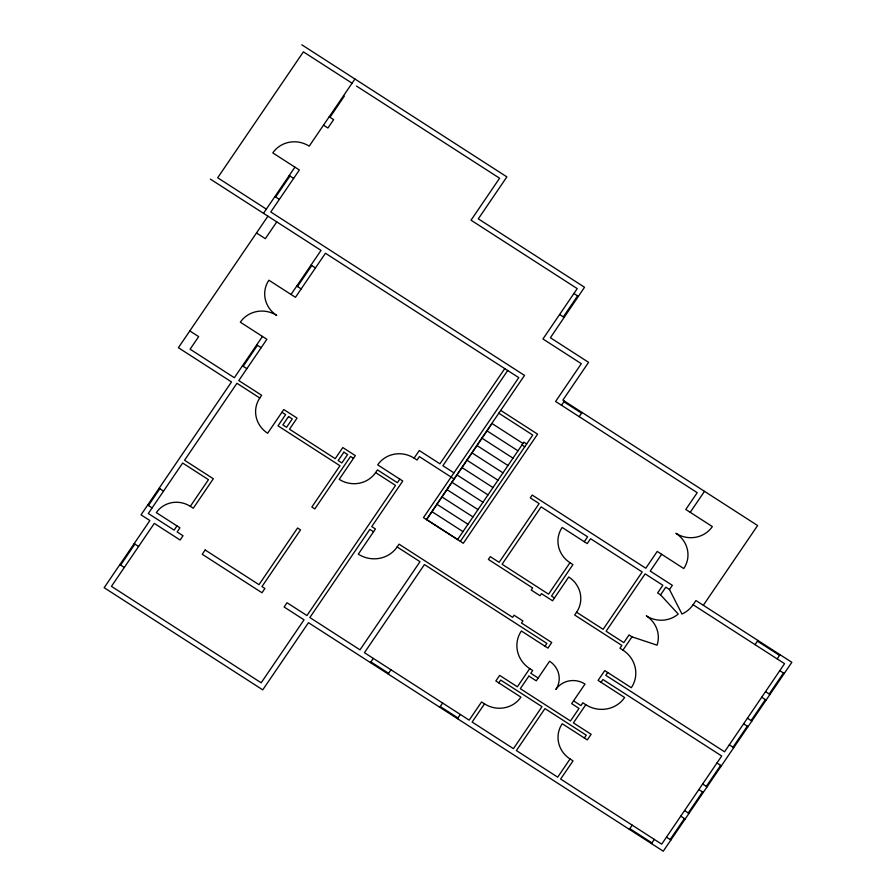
<?xml version="1.0" encoding="UTF-8"?>
<svg xmlns="http://www.w3.org/2000/svg" width="896" height="896" viewBox="0 0 896 896"><rect width="100%" height="100%" fill="white"/><g stroke="black" fill="none" stroke-linecap="round" stroke-linejoin="round"><path stroke-width="1.34" d="M301.818 44.8L506.878 176.87L478.307 218.848L584.528 287.258L550.402 337.736L588.594 362.342L562.878 400.12L757.613 525.538L703.326 605.293M263.491 213.326L294.918 167.16M354.928 79.005L309.21 146.171A26.421 25.278 15.9 0 0 272.798 152.902L299.354 170.005L270.771 211.982L524.518 375.413L426.429 519.534M275.666 197.019L289.946 176.03M329.952 117.264L344.232 96.275L343.493 95.794M267.915 216.182L178.394 347.704L231.504 381.92L141.019 514.842L149.878 520.542L104.16 587.709L262.752 689.853L308.459 622.686L663.264 851.2L791.84 662.301L695.946 600.544L693.09 604.744A28.19 26.97 15.9 0 1 681.968 614.051L669.491 589.534L665.806 587.16L660.565 594.854L678.238 614.062A26.421 25.278 15.9 0 1 646.274 615.843A26.421 25.278 15.9 0 1 657.059 645.176L631.994 636.832L629.037 634.939L623.806 642.634L606.099 631.232L645.142 573.866L662.85 585.267L657.608 592.962L660.565 594.854M276.774 221.883L265.339 238.672L256.491 232.971M262.45 336.437L234.36 377.72L190.098 349.216L198.677 336.616L189.818 330.915M291.032 294.459L321.026 250.387L210.381 179.122M148.422 505.523L159.858 488.734M243.197 366.296L257.477 345.307M297.483 286.541L311.763 265.552M120.613 565.096L134.893 544.107M259.806 398.003L236.936 383.275L184.554 460.242L213.326 478.766L193.267 508.234L190.31 506.341A24.662 23.598 15.9 0 0 156.33 512.624L179.928 527.822L177.128 531.944L183.03 535.741L180.118 540.019L154.302 523.398L111.44 586.354L261.184 682.797L304.035 619.83L284.122 607.006L287.034 602.728L306.958 615.552L395.528 485.419L375.614 472.595A26.421 25.278 15.9 0 1 339.203 479.326L355.331 455.627L342.798 447.552L335.227 458.662L289.498 429.206L297.058 418.096L283.786 409.539L267.646 433.25A26.421 25.278 15.9 0 1 259.806 398.003L261.654 395.293L238.784 380.565L266.885 339.293L240.33 322.19A26.421 25.278 15.9 0 1 276.741 315.448A26.421 25.278 15.9 0 1 268.901 280.213L295.456 297.315L325.45 253.243L518.773 377.63L423.472 517.63L463.31 543.29L537.589 434.146L500.707 410.39M176.982 525.93L174.126 530.118L148.299 513.498L182.65 463.03L208.466 479.662L190.31 506.341M375.614 472.595L377.462 469.885L397.376 482.709L399.818 479.125M373.542 531.765L369.846 529.39L309.848 617.534L360.002 649.846L420.011 561.691L397.141 546.963A28.19 26.97 15.9 0 1 358.299 554.154L375.446 528.965L371.75 526.59L402.763 481.029L377.686 464.867A26.421 25.278 15.9 0 1 414.098 458.136L419.283 450.531L439.936 463.826L504.762 368.603M507.707 370.496L442.882 465.73L453.947 472.853M397.141 546.963L399.045 544.163L512.646 617.333L514.069 615.227L522.917 620.928L521.494 623.034L551.734 642.51L547.926 648.11L521.371 630.997A28.19 26.97 15.9 0 0 529.738 668.595L532.683 670.488L530.779 673.288L538.16 678.037M563.315 316.87L577.595 295.882M426.586 519.635L492.005 423.517L522.995 443.475M370.429 662.592L373.285 658.392M457.565 539.594L523.88 442.165L526.669 443.957M460.354 541.386L532.739 435.042L498.803 413.19M561.501 405.261L564.357 401.072M388.125 673.994L390.981 669.794M579.197 416.662L582.053 412.474M439.768 707.246L442.624 703.058M457.464 718.648L460.32 714.459M356.496 86.05L499.598 178.226L471.027 220.192L577.237 288.613L542.954 338.979L581.314 363.686L555.598 401.464L697.222 492.677L685.798 509.466L712.354 526.579A26.421 25.278 15.9 0 1 675.931 533.31A26.421 25.278 15.9 0 1 683.771 568.546L657.216 551.443L645.792 568.243L532.202 495.074L530.286 497.874L539.146 503.574L499.139 562.341L490.291 556.64L488.387 559.44L532.638 587.944L531.216 590.038L540.064 595.739L541.498 593.645L552.563 600.768L568.747 576.99A26.421 25.278 15.9 0 1 576.587 612.226L603.142 629.328L642.197 571.962L590.565 538.709L587.227 543.603L562.15 527.453A26.421 25.278 15.9 0 0 569.99 562.688L548.565 594.171L502.096 564.245L541.139 506.878L587.608 536.805L584.282 541.699M529.738 668.595L517.362 686.784L499.654 675.382L495.846 680.982L520.923 697.133A26.421 25.278 15.9 0 1 484.512 703.864L472.125 722.053L513.43 748.664L542.002 706.686L500.696 680.075L498.792 682.875M544.981 646.206L546.885 643.406L424.435 564.547L364.437 652.691L469.179 720.16L481.555 701.96L484.512 703.864M576.587 612.226L574.683 615.026L621.891 645.434L619.987 648.234L622.944 650.126A28.19 26.97 15.9 0 1 631.31 687.714L604.755 670.611L598.091 680.411L624.635 697.514A28.19 26.97 15.9 0 1 585.794 704.704L582.848 702.8L580.944 705.6L573.563 700.851M661.651 554.299L650.216 571.088L672.347 585.346L669.491 589.534M690.222 512.322L704.502 491.333M585.794 704.704L573.418 722.893L591.125 734.294L587.306 739.883L562.229 723.733A26.421 25.278 15.9 0 0 570.069 758.979L573.026 760.872L560.638 779.061L661.696 844.155L721.706 756L602.941 679.515L601.037 682.315M607.701 672.515L605.797 675.315L724.562 751.8L784.56 663.656L693.09 604.744M622.944 650.126L631.994 636.832M570.069 758.979L557.693 777.168L516.387 750.557L544.958 708.579L586.264 735.19L584.36 737.99M629.339 829.349L632.195 825.149M755.059 644.65L757.915 640.45M651.459 843.595L654.326 839.406M777.179 658.896L780.046 654.707M670.152 839.53L684.432 818.541M688.24 812.941L702.531 791.952M706.339 786.363L720.63 765.374M733.006 747.186L747.298 726.197M751.106 720.597L765.386 699.608M769.205 694.008L783.485 673.019M451.998 482.294L482.989 502.242M352.072 83.205L303.386 51.845L217.672 177.778L266.347 209.138M329.213 116.782L333.637 119.638L327.925 128.027L323.501 125.182M573.91 293.507L578.334 296.352M559.619 314.496L564.043 317.341M289.206 175.549L293.63 178.405M274.926 196.538L279.35 199.394M563.875 401.766L581.582 413.168M311.024 265.082L315.459 267.926M296.744 286.07L301.168 288.915M521.965 444.976L524.754 446.779M487.01 430.864L517.989 450.811M482.003 438.211L512.994 458.158M477.008 445.558L507.987 465.506M472.013 452.906L502.992 472.853M757.434 641.155L779.565 655.402M467.006 460.242L497.986 480.2M779.8 670.645L784.224 673.501M462.011 467.589L492.99 487.547M256.738 344.837L261.162 347.682M457.005 474.936L487.984 494.894M454.205 479.058L419.373 456.624L417.054 460.04L414.098 458.136M569.99 562.688L572.947 564.592L551.51 596.075L554.467 597.979M765.509 691.634L769.933 694.49M447.003 489.63L477.982 509.589M761.701 697.234L766.125 700.078M242.458 365.826L246.882 368.67M442.008 496.978L472.987 516.925M437.002 504.325L467.992 524.272M281.938 412.261L285.622 414.635L278.006 425.824L339.965 465.741L311.864 507.013L314.821 508.917L350.538 456.445L353.483 458.338M432.006 511.672L462.986 531.619M747.421 718.222L751.845 721.067M426.642 519.546L457.621 539.504M743.602 723.822L748.037 726.667M729.322 744.811L733.746 747.656M716.934 763L721.37 765.845M702.654 783.989L707.078 786.834M698.846 789.578L703.27 792.434M684.555 810.566L688.979 813.422M680.747 816.166L685.171 819.022M159.118 488.253L163.542 491.109M666.456 837.155L670.891 840.011M147.683 505.042L152.118 507.898M370.899 661.898L388.606 673.299M440.238 706.552L457.946 717.954M629.81 828.643L651.941 842.901M134.154 543.626L138.589 546.482M119.874 564.614L124.298 567.47M288.568 416.539L282.856 424.928L286.552 427.302L292.264 418.914L288.568 416.539M205.162 549.987L202.25 554.277L261.99 592.76L264.902 588.47L261.957 586.578L300.53 529.906L297.584 528.002L259.011 584.674L205.162 549.987M343.896 452.166L338.184 460.566L341.869 462.941L347.581 454.541L343.896 452.166M528.875 676.088L520.307 688.688L570.461 720.989L579.04 708.4L571.659 703.64L584.998 684.051A21.134 20.227 15.9 0 0 555.867 689.438A21.134 20.227 15.9 0 0 549.584 661.248L536.256 680.837L528.875 676.088"/></g></svg>
